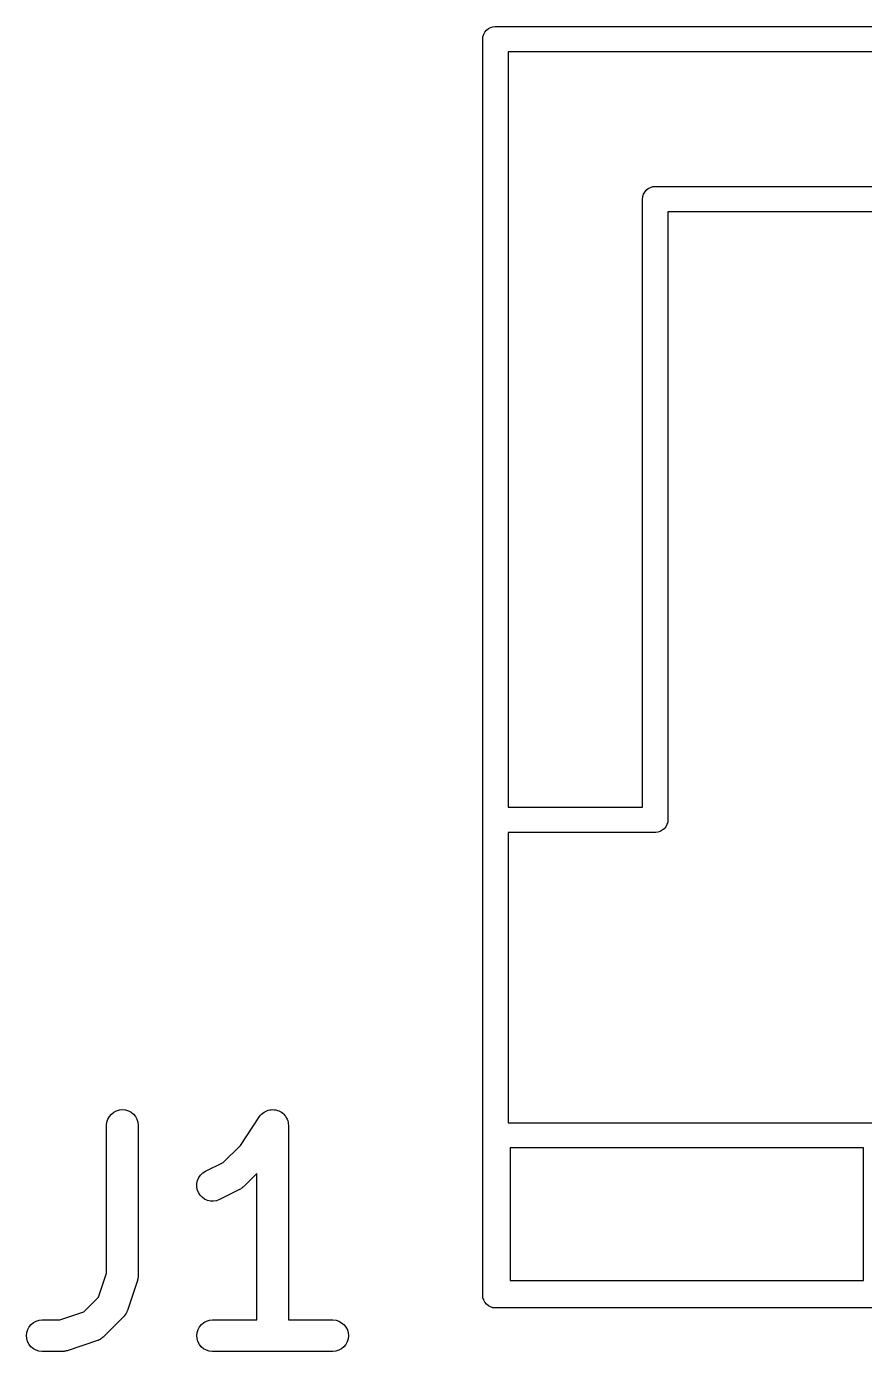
# Model space of a CAD drawing. Extents: x 74.7 to 135.7, y -62.7 to -36.3.
# Drawn here: x 87.11 to 91.09, y -61.53 to -55.23 of the extents above; entities that cross this region are included whole.
import ezdxf

# ---------------------------------------------------------------- set-up
doc = ezdxf.new("R2010")
doc.units = 0
doc.header["$MEASUREMENT"] = 0
doc.layers.add('BLACK', color=7, linetype='CONTINUOUS')

msp = doc.modelspace()

# ---------------------------------------------------------------- linework, layer by layer
at = {"layer": 'BLACK', "linetype": 'CONTINUOUS'}
for p, q in [((89.3282, -55.2309), (89.3371, -55.23)), ((89.3371, -55.23), (89.34, -55.2297)), ((89.34, -55.2297), (89.3429, -55.23)), ((89.3429, -55.23), (95.8239, -55.23)), ((89.2797, -55.29), (89.2809, -55.2782)), ((89.28, -55.2929), (89.2797, -55.29)), ((89.28, -61.257), (89.28, -55.2929)), ((89.2809, -55.2782), (89.2843, -55.2669)), ((89.2843, -55.2669), (89.2899, -55.2565)), ((89.2899, -55.2565), (89.2974, -55.2474)), ((89.2974, -55.2474), (89.3065, -55.2399)), ((89.3065, -55.2399), (89.3169, -55.2343)), ((89.3169, -55.2343), (89.3282, -55.2309)), ((101.9, -55.35), (89.4, -55.35)), ((89.4, -55.35), (89.4, -58.94)), ((90.0397, -56.05), (90.0409, -56.0382)), ((90.0409, -56.0382), (90.0443, -56.0269)), ((90.0443, -56.0269), (90.0499, -56.0165)), ((90.0499, -56.0165), (90.0574, -56.0074)), ((90.0574, -56.0074), (90.0665, -55.9999)), ((90.0665, -55.9999), (90.0769, -55.9943)), ((90.0769, -55.9943), (90.0882, -55.9909)), ((90.0882, -55.9909), (90.0971, -55.99)), ((90.0971, -55.99), (90.1, -55.9897)), ((90.0971, -55.99), (90.0971, -55.99)), ((90.1, -55.9897), (90.1029, -55.99)), ((90.1029, -55.99), (101.197, -55.99)), ((90.04, -56.053), (90.0397, -56.05)), ((90.04, -58.94), (90.04, -56.053)), ((101.14, -56.11), (90.16, -56.11)), ((90.16, -56.11), (90.16, -58.9971)), ((89.4, -58.94), (90.04, -58.94)), ((90.1603, -59), (90.1591, -59.0118)), ((90.16, -58.9971), (90.1603, -59)), ((90.0971, -59.06), (89.4, -59.06)), ((89.4, -59.06), (89.4, -60.44)), ((90.1, -59.0603), (90.0971, -59.06)), ((90.1029, -59.06), (90.1, -59.0603)), ((90.1118, -59.0591), (90.1029, -59.06)), ((90.1029, -59.06), (90.1029, -59.06)), ((90.1231, -59.0557), (90.1118, -59.0591)), ((90.1335, -59.0501), (90.1231, -59.0557)), ((90.1426, -59.0426), (90.1335, -59.0501)), ((90.1501, -59.0335), (90.1426, -59.0426)), ((90.1557, -59.0231), (90.1501, -59.0335)), ((90.1591, -59.0118), (90.1557, -59.0231)), ((87.5142, -60.3988), (87.5256, -60.3896)), ((87.5256, -60.3896), (87.5386, -60.3828)), ((87.5386, -60.3828), (87.5526, -60.3787)), ((87.5526, -60.3787), (87.5672, -60.3774)), ((87.5672, -60.3774), (87.5817, -60.3789)), ((87.5817, -60.3789), (87.5957, -60.3832)), ((87.5957, -60.3832), (87.6086, -60.3902)), ((87.6086, -60.3902), (87.6199, -60.3995)), ((88.2286, -60.3987), (88.2344, -60.394)), ((88.2344, -60.394), (88.2399, -60.3896)), ((88.2399, -60.3896), (88.2399, -60.3896)), ((88.2399, -60.3896), (88.24, -60.3896)), ((88.24, -60.3896), (88.2468, -60.386)), ((88.2468, -60.386), (88.2529, -60.3828)), ((88.2529, -60.3828), (88.2529, -60.3828)), ((88.2529, -60.3828), (88.253, -60.3828)), ((88.253, -60.3828), (88.2602, -60.3807)), ((88.2602, -60.3807), (88.2669, -60.3787)), ((88.2669, -60.3787), (88.267, -60.3787)), ((88.267, -60.3787), (88.2742, -60.378)), ((88.267, -60.3787), (88.267, -60.3787)), ((88.2742, -60.378), (88.2815, -60.3774)), ((88.2815, -60.3774), (88.2816, -60.3774)), ((88.2815, -60.3774), (88.2815, -60.3774)), ((88.2816, -60.3774), (88.2891, -60.3782)), ((88.2891, -60.3782), (88.296, -60.3789)), ((88.296, -60.3789), (88.2961, -60.3789)), ((88.2961, -60.3789), (88.2961, -60.3789)), ((88.2961, -60.3789), (88.3035, -60.3812)), ((88.3035, -60.3812), (88.31, -60.3832)), ((88.31, -60.3832), (88.3101, -60.3833)), ((88.3101, -60.3833), (88.3101, -60.3833)), ((88.3101, -60.3833), (88.3167, -60.3868)), ((88.3167, -60.3868), (88.3229, -60.3902)), ((88.3229, -60.3902), (88.3229, -60.3902)), ((88.3229, -60.3902), (88.323, -60.3903)), ((88.323, -60.3903), (88.3286, -60.3949)), ((88.3286, -60.3949), (88.3342, -60.3995)), ((87.4917, -60.4513), (87.4933, -60.4368)), ((87.4917, -60.4524), (87.4917, -60.4513)), ((87.4917, -61.1545), (87.4917, -60.4524)), ((87.4933, -60.4368), (87.4977, -60.4228)), ((87.4977, -60.4228), (87.5048, -60.41)), ((87.5048, -60.41), (87.5142, -60.3988)), ((87.6199, -60.3995), (87.6291, -60.4109)), ((87.6291, -60.4109), (87.636, -60.4238)), ((87.636, -60.4238), (87.6402, -60.4378)), ((87.6402, -60.4378), (87.6417, -60.4524)), ((87.6417, -60.4524), (87.6417, -61.1667)), ((88.1274, -60.5475), (88.2185, -60.4108)), ((88.2185, -60.4108), (88.2191, -60.41)), ((88.2191, -60.4099), (88.2239, -60.4043)), ((88.2191, -60.41), (88.2191, -60.4099)), ((88.2191, -60.41), (88.2191, -60.41)), ((88.2191, -60.41), (88.2191, -60.41)), ((88.2239, -60.4043), (88.2285, -60.3988)), ((88.2285, -60.3988), (88.2286, -60.3987)), ((88.2285, -60.3988), (88.2285, -60.3988)), ((88.3342, -60.3995), (88.3342, -60.3996)), ((88.3342, -60.3996), (88.3343, -60.3996)), ((88.3343, -60.3996), (88.3391, -60.4056)), ((88.3391, -60.4056), (88.3434, -60.4109)), ((88.3434, -60.4109), (88.3434, -60.4109)), ((88.3434, -60.4109), (88.3435, -60.411)), ((88.3435, -60.411), (88.3472, -60.4179)), ((88.3472, -60.4179), (88.3503, -60.4238)), ((88.3503, -60.4238), (88.3503, -60.4239)), ((88.3503, -60.4239), (88.3503, -60.4239)), ((88.3503, -60.4239), (88.3525, -60.4311)), ((88.3525, -60.4311), (88.3545, -60.4378)), ((88.3545, -60.4378), (88.3545, -60.4379)), ((88.3545, -60.4379), (88.3545, -60.4379)), ((88.3545, -60.4379), (88.3553, -60.4453)), ((88.3553, -60.4453), (88.356, -60.4524)), ((88.356, -60.4524), (88.356, -61.3774)), ((89.4, -60.44), (91.1471, -60.44)), ((88.046, -60.6288), (88.1274, -60.5475)), ((89.41, -60.56), (89.41, -61.19)), ((91.09, -60.56), (89.41, -60.56)), ((91.09, -61.19), (91.09, -60.56)), ((87.9617, -60.671), (88.046, -60.6288)), ((87.9242, -60.7141), (87.9302, -60.7008)), ((87.9302, -60.7008), (87.9387, -60.6889)), ((87.9387, -60.6889), (87.9493, -60.6788)), ((87.9493, -60.6788), (87.9617, -60.671)), ((88.206, -60.6811), (88.1435, -60.7435)), ((88.206, -61.3774), (88.206, -60.6811)), ((87.9204, -60.743), (87.9209, -60.7284)), ((87.9228, -60.7575), (87.9204, -60.743)), ((87.9209, -60.7284), (87.9242, -60.7141)), ((87.9279, -60.7712), (87.9228, -60.7575)), ((87.9356, -60.7836), (87.9279, -60.7712)), ((88.124, -60.7576), (88.0288, -60.8052)), ((88.1276, -60.7553), (88.124, -60.7576)), ((88.1313, -60.7534), (88.1276, -60.7553)), ((88.1338, -60.7514), (88.1313, -60.7534)), ((88.1364, -60.7498), (88.1338, -60.7514)), ((88.1395, -60.7469), (88.1364, -60.7498)), ((88.1428, -60.7442), (88.1395, -60.7469)), ((88.1435, -60.7435), (88.1428, -60.7442)), ((87.9456, -60.7943), (87.9356, -60.7836)), ((87.9575, -60.8029), (87.9456, -60.7943)), ((87.9708, -60.809), (87.9575, -60.8029)), ((87.985, -60.8124), (87.9708, -60.809)), ((87.9996, -60.813), (87.985, -60.8124)), ((88.0141, -60.8107), (87.9996, -60.813)), ((88.0278, -60.8056), (88.0141, -60.8107)), ((88.0288, -60.8052), (88.0278, -60.8056)), ((87.4535, -61.269), (87.4917, -61.1545)), ((87.6378, -61.1904), (87.5902, -61.3332)), ((87.6388, -61.1863), (87.6378, -61.1904)), ((87.64, -61.1823), (87.6388, -61.1863)), ((87.6404, -61.1792), (87.64, -61.1823)), ((87.6411, -61.1761), (87.6404, -61.1792)), ((87.6412, -61.1719), (87.6411, -61.1761)), ((87.6417, -61.1677), (87.6412, -61.1719)), ((87.6417, -61.1667), (87.6417, -61.1677)), ((89.41, -61.19), (91.09, -61.19)), ((87.3833, -61.3392), (87.4535, -61.269)), ((89.2797, -61.26), (89.28, -61.257)), ((89.2809, -61.2718), (89.2797, -61.26)), ((89.2843, -61.2831), (89.2809, -61.2718)), ((87.2688, -61.3774), (87.3833, -61.3392)), ((87.5883, -61.3383), (87.5859, -61.3429)), ((87.5889, -61.3362), (87.5883, -61.3383)), ((87.5899, -61.3342), (87.5889, -61.3362)), ((87.5902, -61.3332), (87.5899, -61.3342)), ((89.2899, -61.2935), (89.2843, -61.2831)), ((89.2974, -61.3026), (89.2899, -61.2935)), ((89.3065, -61.3101), (89.2974, -61.3026)), ((89.3169, -61.3157), (89.3065, -61.3101)), ((89.3282, -61.3191), (89.3169, -61.3157)), ((89.3371, -61.32), (89.3282, -61.3191)), ((89.34, -61.3203), (89.3371, -61.32)), ((89.3371, -61.32), (89.3371, -61.32)), ((89.3429, -61.32), (89.34, -61.3203)), ((101.957, -61.32), (89.3429, -61.32)), ((87.1235, -61.4104), (87.1329, -61.3992)), ((87.1329, -61.3992), (87.1442, -61.3899)), ((87.1442, -61.3899), (87.1571, -61.383)), ((87.1571, -61.383), (87.1711, -61.3788)), ((87.1711, -61.3788), (87.1857, -61.3774)), ((87.1857, -61.3774), (87.2688, -61.3774)), ((87.5721, -61.3626), (87.4768, -61.4578)), ((87.5735, -61.3609), (87.5721, -61.3626)), ((87.5751, -61.3594), (87.5735, -61.3609)), ((87.5781, -61.3552), (87.5751, -61.3594)), ((87.5814, -61.3512), (87.5781, -61.3552)), ((87.5824, -61.3493), (87.5814, -61.3512)), ((87.5837, -61.3475), (87.5824, -61.3493)), ((87.5859, -61.3429), (87.5837, -61.3475)), ((87.9331, -61.4104), (87.9424, -61.3992)), ((87.9424, -61.3992), (87.9537, -61.3899)), ((87.9537, -61.3899), (87.9667, -61.383)), ((87.9667, -61.383), (87.9807, -61.3788)), ((87.9807, -61.3788), (87.9952, -61.3774)), ((87.9952, -61.3774), (88.206, -61.3774)), ((88.356, -61.3774), (88.5667, -61.3774)), ((88.5667, -61.3774), (88.5677, -61.3774)), ((88.5677, -61.3774), (88.5823, -61.379)), ((88.5823, -61.379), (88.5962, -61.3834)), ((88.5962, -61.3834), (88.609, -61.3905)), ((88.609, -61.3905), (88.6203, -61.3999)), ((88.6203, -61.3999), (88.6294, -61.4113)), ((87.1107, -61.4519), (87.1122, -61.4373)), ((87.112, -61.4664), (87.1107, -61.4519)), ((87.1122, -61.4373), (87.1166, -61.4233)), ((87.1166, -61.4233), (87.1235, -61.4104)), ((87.4687, -61.4645), (87.4647, -61.4677)), ((87.4728, -61.4615), (87.4687, -61.4645)), ((87.4744, -61.4599), (87.4728, -61.4615)), ((87.4761, -61.4585), (87.4744, -61.4599)), ((87.4768, -61.4578), (87.4761, -61.4585)), ((87.9202, -61.4519), (87.9218, -61.4373)), ((87.9216, -61.4664), (87.9202, -61.4519)), ((87.9218, -61.4373), (87.9261, -61.4233)), ((87.9261, -61.4233), (87.9331, -61.4104)), ((88.6294, -61.4113), (88.6362, -61.4243)), ((88.6362, -61.4243), (88.6403, -61.4383)), ((88.6417, -61.4529), (88.6401, -61.4675)), ((88.6403, -61.4383), (88.6417, -61.4529)), ((87.1162, -61.4805), (87.112, -61.4664)), ((87.123, -61.4934), (87.1162, -61.4805)), ((87.1321, -61.5049), (87.123, -61.4934)), ((87.1433, -61.5143), (87.1321, -61.5049)), ((87.1562, -61.5213), (87.1433, -61.5143)), ((87.1701, -61.5257), (87.1562, -61.5213)), ((87.1847, -61.5274), (87.1701, -61.5257)), ((87.1857, -61.5274), (87.1847, -61.5274)), ((87.281, -61.5274), (87.1857, -61.5274)), ((87.2852, -61.527), (87.281, -61.5274)), ((87.2894, -61.5269), (87.2852, -61.527)), ((87.2924, -61.5263), (87.2894, -61.5269)), ((87.2955, -61.526), (87.2924, -61.5263)), ((87.2996, -61.5247), (87.2955, -61.526)), ((87.3037, -61.5239), (87.2996, -61.5247)), ((87.3047, -61.5235), (87.3037, -61.5239)), ((87.4475, -61.4759), (87.3047, -61.5235)), ((87.4495, -61.475), (87.4475, -61.4759)), ((87.4517, -61.4744), (87.4495, -61.475)), ((87.4562, -61.472), (87.4517, -61.4744)), ((87.4609, -61.47), (87.4562, -61.472)), ((87.4627, -61.4687), (87.4609, -61.47)), ((87.4647, -61.4677), (87.4627, -61.4687)), ((87.9257, -61.4805), (87.9216, -61.4664)), ((87.9325, -61.4934), (87.9257, -61.4805)), ((87.9417, -61.5049), (87.9325, -61.4934)), ((87.9529, -61.5143), (87.9417, -61.5049)), ((87.9657, -61.5213), (87.9529, -61.5143)), ((87.9796, -61.5257), (87.9657, -61.5213)), ((87.9942, -61.5274), (87.9796, -61.5257)), ((87.9952, -61.5274), (87.9942, -61.5274)), ((88.5667, -61.5274), (87.9952, -61.5274)), ((88.5812, -61.526), (88.5667, -61.5274)), ((88.5952, -61.5217), (88.5812, -61.526)), ((88.6082, -61.5148), (88.5952, -61.5217)), ((88.6195, -61.5056), (88.6082, -61.5148)), ((88.6288, -61.4943), (88.6195, -61.5056)), ((88.6358, -61.4814), (88.6288, -61.4943)), ((88.6401, -61.4675), (88.6358, -61.4814))]:
    msp.add_line(p, q, dxfattribs=at)

doc.saveas('drawing.dxf')
